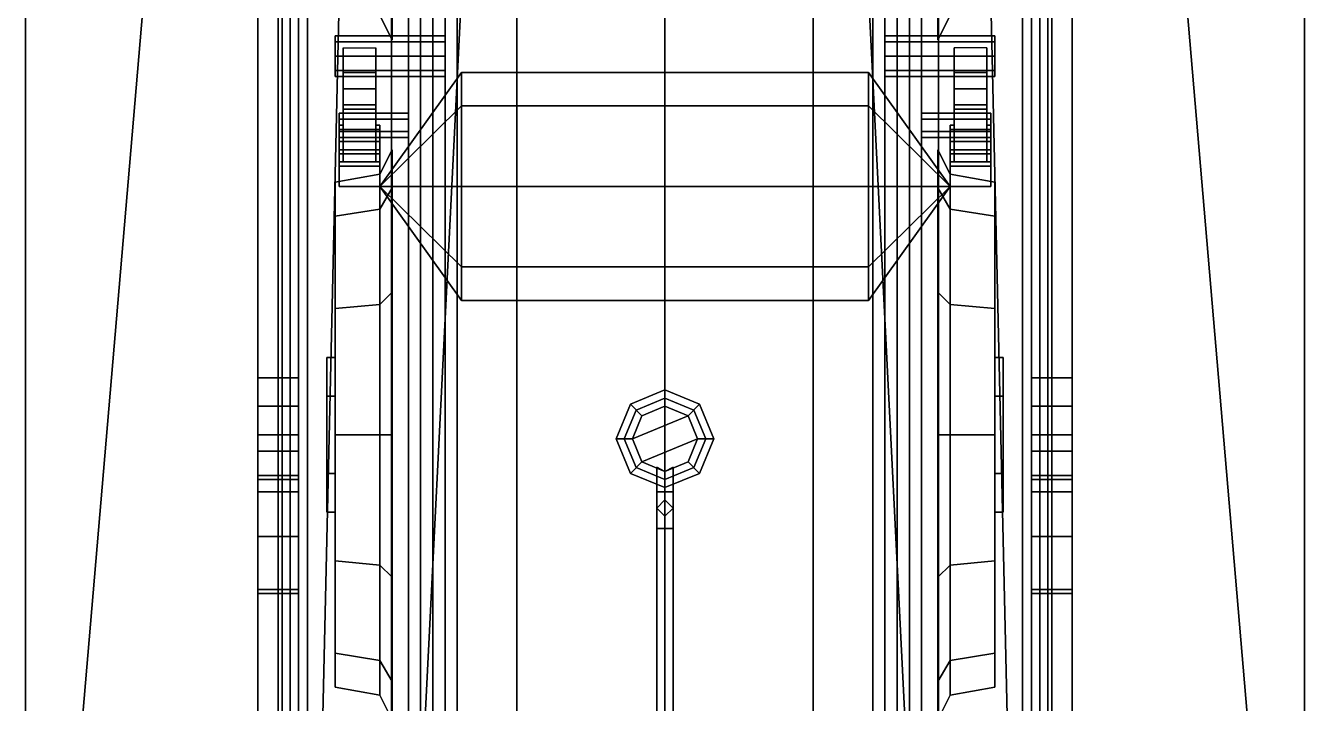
# Model space of a CAD drawing. Header units: millimetres. Extents: x -1.6 to 3, y -15.4 to 27.7.
# Drawn here: x -1.57 to 1.57, y -2.94 to -1.275 of the extents above; entities that cross this region are included whole.
import ezdxf

# ---------------------------------------------------------------- set-up
doc = ezdxf.new("R2010")
doc.units = ezdxf.units.MM
for name, color, linetype in [('b2', 1, 'Continuous'), ('bar', 1, 'Continuous'), ('s2', 5, 'Continuous'), ('suspension', 5, 'Continuous'), ('wheels', 2, 'Continuous')]:
    doc.layers.add(name, color=color, linetype=linetype)

msp = doc.modelspace()

# ---------------------------------------------------------------- linework, layer by layer
for points in [[(-0.63, 6.07, 0.8), (-0.63, -6.25, 0.8), (-0.63, -6.25, 1.35), (-0.63, 6.07, 1.35)], [(-0.63, 6.07, 1.35), (-0.63, -6.25, 1.35), (-0.51, -6.25, 1.35), (-0.51, 6.07, 1.35)], [(-0.51, -6.25, 1.35), (-0.51, -6.25, 0.8), (-0.51, 6.07, 0.8), (-0.51, 6.07, 1.35)], [(0.51, 6.07, 0.8), (0.51, -6.25, 0.8), (0.51, -6.25, 1.35), (0.51, 6.07, 1.35)], [(0.51, 6.07, 1.35), (0.51, -6.25, 1.35), (0.63, -6.25, 1.35), (0.63, 6.07, 1.35)], [(0.63, -6.25, 1.35), (0.63, -6.25, 0.8), (0.63, 6.07, 0.8), (0.63, 6.07, 1.35)], [(-1.1, 1.74, 2.08), (-1.1, 0.9, 2.08), (-1.57, -4.62, 2.08), (-1.57, 3.87, 2.08)], [(-1.57, -4.62, 2.08), (-1.57, -4.62, 2.14), (-1.57, 3.87, 2.14), (-1.57, 3.87, 2.08)], [(-1.57, 3.87, 2.14), (-1.57, -4.62, 2.14), (-1.1, 0.9, 2.14), (-1.1, 1.74, 2.14)], [(1.57, 3.87, 2.08), (1.57, -4.62, 2.08), (1.1, 0.9, 2.08), (1.1, 1.74, 2.08)], [(1.1, 1.74, 2.14), (1.1, 0.9, 2.14), (1.57, -4.62, 2.14), (1.57, 3.87, 2.14)], [(1.57, -4.62, 2.14), (1.57, -4.62, 2.08), (1.57, 3.87, 2.08), (1.57, 3.87, 2.14)], [(-0.51, 3.59, 0.5), (-0.51, -5.52, 0.5), (-0.63, -5.52, 0.5), (-0.63, 3.59, 0.5)], [(-0.63, 3.59, 0.5), (-0.63, -5.52, 0.5), (-0.63, -5.52, 0.8), (-0.63, 3.59, 0.8)], [(-0.51, -5.52, 0.8), (-0.51, -5.52, 0.5), (-0.51, 3.59, 0.5), (-0.51, 3.59, 0.8)], [(0.51, 3.59, 0.5), (0.51, -5.52, 0.5), (0.51, -5.52, 0.8), (0.51, 3.59, 0.8)], [(0.63, 3.59, 0.5), (0.63, -5.52, 0.5), (0.51, -5.52, 0.5), (0.51, 3.59, 0.5)], [(0.63, -5.52, 0.8), (0.63, -5.52, 0.5), (0.63, 3.59, 0.5), (0.63, 3.59, 0.8)], [(-0.8777, 2.98, 3.4135), (-0.95, 2.98, 3.05), (-0.95, -4.62, 3.05), (-0.8777, -4.62, 3.4135)], [(-0.95, 2.98, 3.05), (-0.8777, 2.98, 2.6865), (-0.8777, -4.62, 2.6865), (-0.95, -4.62, 3.05)], [(-0.92, 2.98, 3.33), (-0.94, 2.98, 3.31), (-0.94, -4.36, 3.31), (-0.92, -4.36, 3.33)], [(-0.94, 2.98, 3.31), (-0.92, 2.98, 3.29), (-0.92, -4.36, 3.29), (-0.94, -4.36, 3.31)], [(-0.9, 2.98, 3.31), (-0.92, 2.98, 3.33), (-0.92, -4.36, 3.33), (-0.9, -4.36, 3.31)], [(-0.92, 2.98, 3.29), (-0.9, 2.98, 3.31), (-0.9, -4.36, 3.31), (-0.92, -4.36, 3.29)], [(-0.8777, 2.98, 2.6865), (-0.6718, 2.98, 2.3782), (-0.6718, -4.62, 2.3782), (-0.8777, -4.62, 2.6865)], [(-0.8777, 2.98, 3.4135), (-0.8777, -4.62, 3.4135), (-0.7598, 0.55, 3.59), (-0.7598, 1.55, 3.59)], [(-0.6718, 2.98, 2.3782), (-0.3635, 2.98, 2.1723), (-0.3635, -4.62, 2.1723), (-0.6718, -4.62, 2.3782)], [(-0.3635, 2.98, 2.1723), (0, 2.98, 2.1), (0, -4.62, 2.1), (-0.3635, -4.62, 2.1723)], [(0, 2.98, 2.1), (0.3635, 2.98, 2.1723), (0.3635, -4.62, 2.1723), (0, -4.62, 2.1)], [(0.3635, 2.98, 2.1723), (0.6718, 2.98, 2.3782), (0.6718, -4.62, 2.3782), (0.3635, -4.62, 2.1723)], [(0.6718, 2.98, 2.3782), (0.8777, 2.98, 2.6865), (0.8777, -4.62, 2.6865), (0.6718, -4.62, 2.3782)], [(0.7598, 0.55, 3.59), (0.8777, -4.62, 3.4135), (0.8777, 2.98, 3.4135), (0.7598, 1.55, 3.59)], [(0.95, 2.98, 3.05), (0.8777, 2.98, 3.4135), (0.8777, -4.62, 3.4135), (0.95, -4.62, 3.05)], [(0.8777, 2.98, 2.6865), (0.95, 2.98, 3.05), (0.95, -4.62, 3.05), (0.8777, -4.62, 2.6865)], [(0.92, 2.98, 3.33), (0.9, 2.98, 3.31), (0.9, -4.36, 3.31), (0.92, -4.36, 3.33)], [(0.9, 2.98, 3.31), (0.92, 2.98, 3.29), (0.92, -4.36, 3.29), (0.9, -4.36, 3.31)], [(0.94, 2.98, 3.31), (0.92, 2.98, 3.33), (0.92, -4.36, 3.33), (0.94, -4.36, 3.31)], [(0.92, 2.98, 3.29), (0.94, 2.98, 3.31), (0.94, -4.36, 3.31), (0.92, -4.36, 3.29)], [(-0.95, 0.9, 2.08), (-0.95, -4.62, 2.08), (-1.57, -4.62, 2.08), (-1.1, 0.9, 2.08)], [(-1.57, -4.62, 2.08), (-1.57, -4.62, 2.14), (-1.1, 0.9, 2.14), (-1.1, 0.9, 2.08)], [(-1.1, 0.9, 2.14), (-1.57, -4.62, 2.14), (-0.95, -4.62, 2.14), (-0.95, 0.9, 2.14)], [(-0.95, 0.9, 2.14), (-0.95, -4.62, 2.14), (-0.95, -4.62, 2.08), (-0.95, 0.9, 2.08)], [(0.95, 0.9, 2.08), (0.95, -4.62, 2.08), (0.95, -4.62, 2.14), (0.95, 0.9, 2.14)], [(1.1, 0.9, 2.08), (1.57, -4.62, 2.08), (0.95, -4.62, 2.08), (0.95, 0.9, 2.08)], [(0.95, 0.9, 2.14), (0.95, -4.62, 2.14), (1.57, -4.62, 2.14), (1.1, 0.9, 2.14)], [(1.57, -4.62, 2.14), (1.57, -4.62, 2.08), (1.1, 0.9, 2.08), (1.1, 0.9, 2.14)], [(-0.6718, 0.55, 3.7218), (-0.7598, 0.55, 3.59), (-0.8777, -4.62, 3.4135), (-0.6718, -4.62, 3.7218)], [(-0.6718, 0.55, 3.7218), (-0.6718, 0.55, 3.7218), (-0.6718, -4.62, 3.7218), (-0.4499, -0.2, 3.87)], [(0.6718, 0.55, 3.7218), (0.6718, 0.55, 3.7218), (0.4499, -0.2, 3.87), (0.6718, -4.62, 3.7218)], [(0.7598, 0.55, 3.59), (0.6718, 0.55, 3.7218), (0.6718, -4.62, 3.7218), (0.8777, -4.62, 3.4135)], [(-0.3635, -0.6, 3.9277), (-0.4499, -0.2, 3.87), (-0.6718, -4.62, 3.7218), (-0.3635, -4.62, 3.9277)], [(0.4499, -0.2, 3.87), (0.3635, -0.6, 3.9277), (0.3635, -4.62, 3.9277), (0.6718, -4.62, 3.7218)], [(0, -0.74, 4), (-0.3635, -0.6, 3.9277), (-0.3635, -4.62, 3.9277), (0, -4.62, 4)], [(0.3635, -0.6, 3.9277), (0, -0.74, 4), (0, -4.62, 4), (0.3635, -4.62, 3.9277)], [(-0.5, -1.472, 1.818), (-0.5, -1.39, 1.62), (-0.7, -1.67, 1.62)], [(-0.5, -1.39, 1.62), (-0.5, -1.472, 1.422), (-0.7, -1.67, 1.62)], [(0.5, -1.472, 1.818), (0.5, -1.39, 1.62), (-0.5, -1.39, 1.62), (-0.5, -1.472, 1.818)], [(0.5, -1.39, 1.62), (0.5, -1.472, 1.422), (-0.5, -1.472, 1.422), (-0.5, -1.39, 1.62)], [(0.5, -1.39, 1.62), (0.5, -1.472, 1.818), (0.7, -1.67, 1.62)], [(0.5, -1.472, 1.422), (0.5, -1.39, 1.62), (0.7, -1.67, 1.62)], [(-0.5, -1.67, 1.9), (-0.5, -1.472, 1.818), (-0.7, -1.67, 1.62)], [(-0.5, -1.472, 1.422), (-0.5, -1.67, 1.34), (-0.7, -1.67, 1.62)], [(0.5, -1.67, 1.9), (0.5, -1.472, 1.818), (-0.5, -1.472, 1.818), (-0.5, -1.67, 1.9)], [(0.5, -1.472, 1.422), (0.5, -1.67, 1.34), (-0.5, -1.67, 1.34), (-0.5, -1.472, 1.422)], [(0.5, -1.472, 1.818), (0.5, -1.67, 1.9), (0.7, -1.67, 1.62)], [(0.5, -1.67, 1.34), (0.5, -1.472, 1.422), (0.7, -1.67, 1.62)], [(-0.5, -1.95, 1.62), (-0.5, -1.868, 1.818), (-0.7, -1.67, 1.62)], [(-0.5, -1.868, 1.818), (-0.5, -1.67, 1.9), (-0.7, -1.67, 1.62)], [(-0.5, -1.67, 1.34), (-0.5, -1.868, 1.422), (-0.7, -1.67, 1.62)], [(-0.5, -1.868, 1.422), (-0.5, -1.95, 1.62), (-0.7, -1.67, 1.62)], [(0.5, -1.868, 1.818), (0.5, -1.67, 1.9), (-0.5, -1.67, 1.9), (-0.5, -1.868, 1.818)], [(0.5, -1.67, 1.34), (0.5, -1.868, 1.422), (-0.5, -1.868, 1.422), (-0.5, -1.67, 1.34)], [(0.5, -1.67, 1.9), (0.5, -1.868, 1.818), (0.7, -1.67, 1.62)], [(0.5, -1.868, 1.818), (0.5, -1.95, 1.62), (0.7, -1.67, 1.62)], [(0.5, -1.95, 1.62), (0.5, -1.868, 1.422), (0.7, -1.67, 1.62)], [(0.5, -1.868, 1.422), (0.5, -1.67, 1.34), (0.7, -1.67, 1.62)], [(0.5, -1.95, 1.62), (0.5, -1.868, 1.818), (-0.5, -1.868, 1.818), (-0.5, -1.95, 1.62)], [(0.5, -1.868, 1.422), (0.5, -1.95, 1.62), (-0.5, -1.95, 1.62), (-0.5, -1.868, 1.422)], [(0, -2.17, 4), (-0.0849, -2.2051, 3.98), (-0.0849, -2.2051, 4.04), (0, -2.17, 4.04)], [(0, -2.17, 4.04), (-0.0849, -2.2051, 4.04), (-0.0566, -2.2334, 4.04), (0, -2.21, 4.04)], [(0, -2.19, 4.13), (-0.0707, -2.2193, 4.13), (-0.0707, -2.2193, 4.2), (0, -2.19, 4.2)], [(0, -2.19, 4.2), (-0.0707, -2.2193, 4.2), (-0.0566, -2.2334, 4.2), (0, -2.21, 4.2)], [(0.0849, -2.2051, 3.98), (0, -2.17, 4), (0, -2.17, 4.04), (0.0849, -2.2051, 4.04)], [(0.0849, -2.2051, 4.04), (0, -2.17, 4.04), (0, -2.21, 4.04), (0.0566, -2.2334, 4.04)], [(0.0707, -2.2193, 4.13), (0, -2.19, 4.13), (0, -2.19, 4.2), (0.0707, -2.2193, 4.2)], [(0.0707, -2.2193, 4.2), (0, -2.19, 4.2), (0, -2.21, 4.2), (0.0566, -2.2334, 4.2)], [(-0.0849, -2.2051, 3.98), (-0.12, -2.29, 3.97), (-0.12, -2.29, 4.04), (-0.0849, -2.2051, 4.04)], [(-0.0849, -2.2051, 4.04), (-0.12, -2.29, 4.04), (-0.08, -2.29, 4.04), (-0.0566, -2.2334, 4.04)], [(-0.0707, -2.2193, 4.13), (-0.1, -2.29, 4.13), (-0.1, -2.29, 4.2), (-0.0707, -2.2193, 4.2)], [(-0.0707, -2.2193, 4.2), (-0.1, -2.29, 4.2), (-0.08, -2.29, 4.2), (-0.0566, -2.2334, 4.2)], [(-0.08, -2.29, 4.28), (0.0566, -2.2334, 4.28), (0, -2.21, 4.28), (-0.0566, -2.2334, 4.28)], [(0, -2.21, 4.2), (-0.0566, -2.2334, 4.2), (-0.0566, -2.2334, 4.28), (0, -2.21, 4.28)], [(0, -2.21, 4.04), (-0.0566, -2.2334, 4.04), (-0.0566, -2.2334, 4.13), (0, -2.21, 4.13)], [(0.0566, -2.2334, 4.2), (0, -2.21, 4.2), (0, -2.21, 4.28), (0.0566, -2.2334, 4.28)], [(0.0566, -2.2334, 4.04), (0, -2.21, 4.04), (0, -2.21, 4.13), (0.0566, -2.2334, 4.13)], [(0.12, -2.29, 4.04), (0.0849, -2.2051, 4.04), (0.0566, -2.2334, 4.04), (0.08, -2.29, 4.04)], [(0.1, -2.29, 4.2), (0.0707, -2.2193, 4.2), (0.0566, -2.2334, 4.2), (0.08, -2.29, 4.2)], [(0.1, -2.29, 4.13), (0.0707, -2.2193, 4.13), (0.0707, -2.2193, 4.2), (0.1, -2.29, 4.2)], [(0.12, -2.29, 3.97), (0.0849, -2.2051, 3.98), (0.0849, -2.2051, 4.04), (0.12, -2.29, 4.04)], [(-0.0566, -2.2334, 4.2), (-0.08, -2.29, 4.2), (-0.08, -2.29, 4.28), (-0.0566, -2.2334, 4.28)], [(-0.0566, -2.2334, 4.04), (-0.08, -2.29, 4.04), (-0.08, -2.29, 4.13), (-0.0566, -2.2334, 4.13)], [(-0.0566, -2.3466, 4.28), (0.08, -2.29, 4.28), (0.0566, -2.2334, 4.28), (-0.08, -2.29, 4.28)], [(0.08, -2.29, 4.2), (0.0566, -2.2334, 4.2), (0.0566, -2.2334, 4.28), (0.08, -2.29, 4.28)], [(0.08, -2.29, 4.04), (0.0566, -2.2334, 4.04), (0.0566, -2.2334, 4.13), (0.08, -2.29, 4.13)], [(-0.12, -2.29, 3.97), (-0.0849, -2.3749, 3.98), (-0.0849, -2.3749, 4.04), (-0.12, -2.29, 4.04)], [(-0.12, -2.29, 4.04), (-0.0849, -2.3749, 4.04), (-0.0566, -2.3466, 4.04), (-0.08, -2.29, 4.04)], [(-0.1, -2.29, 4.13), (-0.0707, -2.3607, 4.13), (-0.0707, -2.3607, 4.2), (-0.1, -2.29, 4.2)], [(-0.1, -2.29, 4.2), (-0.0707, -2.3607, 4.2), (-0.0566, -2.3466, 4.2), (-0.08, -2.29, 4.2)], [(-0.08, -2.29, 4.2), (-0.0566, -2.3466, 4.2), (-0.0566, -2.3466, 4.28), (-0.08, -2.29, 4.28)], [(-0.08, -2.29, 4.04), (-0.0566, -2.3466, 4.04), (-0.0566, -2.3466, 4.13), (-0.08, -2.29, 4.13)], [(0, -2.37, 4.28), (0.0566, -2.3466, 4.28), (0.08, -2.29, 4.28), (-0.0566, -2.3466, 4.28)], [(0.0566, -2.3466, 4.2), (0.08, -2.29, 4.2), (0.08, -2.29, 4.28), (0.0566, -2.3466, 4.28)], [(0.0566, -2.3466, 4.04), (0.08, -2.29, 4.04), (0.08, -2.29, 4.13), (0.0566, -2.3466, 4.13)], [(0.0849, -2.3749, 4.04), (0.12, -2.29, 4.04), (0.08, -2.29, 4.04), (0.0566, -2.3466, 4.04)], [(0.0707, -2.3607, 4.2), (0.1, -2.29, 4.2), (0.08, -2.29, 4.2), (0.0566, -2.3466, 4.2)], [(0.0707, -2.3607, 4.13), (0.1, -2.29, 4.13), (0.1, -2.29, 4.2), (0.0707, -2.3607, 4.2)], [(0.0849, -2.3749, 3.98), (0.12, -2.29, 3.97), (0.12, -2.29, 4.04), (0.0849, -2.3749, 4.04)], [(-0.0849, -2.3749, 4.04), (0, -2.41, 4.04), (0, -2.37, 4.04), (-0.0566, -2.3466, 4.04)], [(-0.0707, -2.3607, 4.2), (0, -2.39, 4.2), (0, -2.37, 4.2), (-0.0566, -2.3466, 4.2)], [(-0.0566, -2.3466, 4.2), (0, -2.37, 4.2), (0, -2.37, 4.28), (-0.0566, -2.3466, 4.28)], [(-0.0566, -2.3466, 4.04), (0, -2.37, 4.04), (0, -2.37, 4.13), (-0.0566, -2.3466, 4.13)], [(0, -2.37, 4.2), (0.0566, -2.3466, 4.2), (0.0566, -2.3466, 4.28), (0, -2.37, 4.28)], [(0, -2.37, 4.04), (0.0566, -2.3466, 4.04), (0.0566, -2.3466, 4.13), (0, -2.37, 4.13)], [(0, -2.41, 4.04), (0.0849, -2.3749, 4.04), (0.0566, -2.3466, 4.04), (0, -2.37, 4.04)], [(0, -2.39, 4.2), (0.0707, -2.3607, 4.2), (0.0566, -2.3466, 4.2), (0, -2.37, 4.2)], [(-0.0849, -2.3749, 3.98), (0, -2.41, 4), (0, -2.41, 4.04), (-0.0849, -2.3749, 4.04)], [(-0.0707, -2.3607, 4.13), (0, -2.39, 4.13), (0, -2.39, 4.2), (-0.0707, -2.3607, 4.2)], [(0, -2.42, 4.21), (-0.02, -2.42, 4.23), (-0.02, -2.36, 4.23), (0, -2.37, 4.21)], [(-0.02, -2.42, 4.23), (0, -2.42, 4.25), (0, -2.37, 4.25), (-0.02, -2.36, 4.23)], [(0.02, -2.42, 4.23), (0, -2.42, 4.21), (0, -2.37, 4.21), (0.02, -2.36, 4.23)], [(0, -2.42, 4.25), (0.02, -2.42, 4.23), (0.02, -2.36, 4.23), (0, -2.37, 4.25)], [(0, -2.39, 4.13), (0.0707, -2.3607, 4.13), (0.0707, -2.3607, 4.2), (0, -2.39, 4.2)], [(0, -2.41, 4), (0.0849, -2.3749, 3.98), (0.0849, -2.3749, 4.04), (0, -2.41, 4.04)], [(0, -2.44, 4.19), (-0.02, -2.46, 4.19), (-0.02, -2.42, 4.23), (0, -2.42, 4.21)], [(-0.02, -2.46, 4.19), (0, -2.48, 4.19), (0, -2.42, 4.25), (-0.02, -2.42, 4.23)], [(0, -2.44, 4.06), (-0.02, -2.46, 4.06), (-0.02, -2.46, 4.19), (0, -2.44, 4.19)], [(0, -2.51, 4), (-0.02, -2.51, 4.02), (-0.02, -2.46, 4.06), (0, -2.44, 4.06)], [(0.02, -2.46, 4.19), (0, -2.44, 4.19), (0, -2.42, 4.21), (0.02, -2.42, 4.23)], [(0, -2.48, 4.19), (0.02, -2.46, 4.19), (0.02, -2.42, 4.23), (0, -2.42, 4.25)], [(0.02, -2.46, 4.06), (0, -2.44, 4.06), (0, -2.44, 4.19), (0.02, -2.46, 4.19)], [(0.02, -2.51, 4.02), (0, -2.51, 4), (0, -2.44, 4.06), (0.02, -2.46, 4.06)], [(-0.02, -2.46, 4.06), (0, -2.48, 4.06), (0, -2.48, 4.19), (-0.02, -2.46, 4.19)], [(-0.02, -2.51, 4.02), (0, -2.51, 4.04), (0, -2.48, 4.06), (-0.02, -2.46, 4.06)], [(0, -2.48, 4.06), (0.02, -2.46, 4.06), (0.02, -2.46, 4.19), (0, -2.48, 4.19)], [(0, -2.51, 4.04), (0.02, -2.51, 4.02), (0.02, -2.46, 4.06), (0, -2.48, 4.06)], [(0, -2.51, 4.04), (-0.02, -2.51, 4.02), (-0.02, -4.62, 4.02), (0, -4.62, 4.04)], [(-0.02, -2.51, 4.02), (0, -2.51, 4), (0, -4.62, 4), (-0.02, -4.62, 4.02)], [(0.02, -2.51, 4.02), (0, -2.51, 4.04), (0, -4.62, 4.04), (0.02, -4.62, 4.02)], [(0, -2.51, 4), (0.02, -2.51, 4.02), (0.02, -4.62, 4.02), (0, -4.62, 4)]]:
    msp.add_3dface(points)
at = {"layer": 'b2'}
for points in [[(-0.9, -1.05, 0.39), (-0.9, -2.14, 0.39), (-1, -2.14, 0.39), (-1, -1.05, 0.39)], [(-1, -1.05, 0.29), (-1, -2.14, 0.29), (-0.9, -2.14, 0.29), (-0.9, -1.05, 0.29)], [(-1, -2.14, 0.39), (-1, -2.14, 0.29), (-1, -1.05, 0.29), (-1, -1.05, 0.39)], [(-0.9, -1.05, 0.29), (-0.9, -2.14, 0.29), (-0.9, -2.14, 0.39), (-0.9, -1.05, 0.39)], [(-1, -2.21, 0.46), (-1, -2.21, 0.23), (-1, -2.14, 0.29), (-1, -2.14, 0.39)], [(-1, -2.14, 0.29), (-1, -2.21, 0.23), (-0.9, -2.21, 0.23), (-0.9, -2.14, 0.29)], [(-0.9, -2.14, 0.39), (-0.9, -2.21, 0.46), (-1, -2.21, 0.46), (-1, -2.14, 0.39)], [(-0.9, -2.14, 0.29), (-0.9, -2.21, 0.23), (-0.9, -2.21, 0.46), (-0.9, -2.14, 0.39)], [(-1, -2.38, 0.46), (-1, -2.28, 0.21), (-1, -2.21, 0.23), (-1, -2.21, 0.46)], [(-1, -2.21, 0.23), (-1, -2.28, 0.21), (-0.9, -2.28, 0.21), (-0.9, -2.21, 0.23)], [(-0.9, -2.21, 0.46), (-0.9, -2.38, 0.46), (-1, -2.38, 0.46), (-1, -2.21, 0.46)], [(-0.9, -2.21, 0.23), (-0.9, -2.28, 0.21), (-0.9, -2.38, 0.46), (-0.9, -2.21, 0.46)], [(-1, -2.39, 0.24), (-1, -2.32, 0.21), (-1, -2.28, 0.21), (-1, -2.38, 0.46)], [(-1, -2.28, 0.21), (-1, -2.32, 0.21), (-0.9, -2.32, 0.21), (-0.9, -2.28, 0.21)], [(-0.9, -2.28, 0.21), (-0.9, -2.32, 0.21), (-0.9, -2.39, 0.24), (-0.9, -2.38, 0.46)], [(-0.9, -2.39, 0.24), (-0.9, -2.32, 0.21), (-1, -2.32, 0.21), (-1, -2.39, 0.24)], [(-1, -2.53, 0.24), (-1, -2.39, 0.24), (-1, -2.38, 0.46), (-1, -2.42, 0.43)], [(-1, -2.42, 0.43), (-1, -2.38, 0.46), (-0.9, -2.38, 0.46), (-0.9, -2.42, 0.43)], [(-0.9, -2.38, 0.46), (-0.9, -2.39, 0.24), (-0.9, -2.53, 0.24), (-0.9, -2.42, 0.43)], [(-0.9, -2.53, 0.24), (-0.9, -2.39, 0.24), (-1, -2.39, 0.24), (-1, -2.53, 0.24)], [(-1, -2.66, 0.29), (-1, -2.53, 0.24), (-1, -2.42, 0.43), (-1, -2.53, 0.42)], [(-1, -2.53, 0.42), (-1, -2.42, 0.43), (-0.9, -2.42, 0.43), (-0.9, -2.53, 0.42)], [(-0.9, -2.42, 0.43), (-0.9, -2.53, 0.24), (-0.9, -2.66, 0.29), (-0.9, -2.53, 0.42)], [(-1, -2.67, 0.29), (-1, -2.66, 0.29), (-1, -2.53, 0.42), (-1, -2.67, 0.37)], [(-0.9, -2.66, 0.29), (-0.9, -2.53, 0.24), (-1, -2.53, 0.24), (-1, -2.66, 0.29)], [(-1, -2.67, 0.37), (-1, -2.53, 0.42), (-0.9, -2.53, 0.42), (-0.9, -2.67, 0.37)], [(-0.9, -2.53, 0.42), (-0.9, -2.66, 0.29), (-0.9, -2.67, 0.29), (-0.9, -2.67, 0.37)], [(-0.9, -2.67, 0.29), (-0.9, -2.66, 0.29), (-1, -2.66, 0.29), (-1, -2.67, 0.29)], [(-1, -3.79, 0.37), (-1, -3.79, 0.29), (-1, -2.67, 0.29), (-1, -2.67, 0.37)], [(-1, -2.67, 0.29), (-1, -3.79, 0.29), (-0.9, -3.79, 0.29), (-0.9, -2.67, 0.29)], [(-0.9, -2.67, 0.37), (-0.9, -3.79, 0.37), (-1, -3.79, 0.37), (-1, -2.67, 0.37)], [(-0.9, -2.67, 0.29), (-0.9, -3.79, 0.29), (-0.9, -3.79, 0.37), (-0.9, -2.67, 0.37)]]:
    msp.add_3dface(points, dxfattribs=at)
at = {"layer": 'bar'}
for points in [[(1, -1.05, 0.29), (1, -2.14, 0.29), (0.9, -2.14, 0.29), (0.9, -1.05, 0.29)], [(0.9, -1.05, 0.29), (0.9, -2.14, 0.29), (0.9, -2.14, 0.39), (0.9, -1.05, 0.39)], [(0.9, -1.05, 0.39), (0.9, -2.14, 0.39), (1, -2.14, 0.39), (1, -1.05, 0.39)], [(1, -2.14, 0.39), (1, -2.14, 0.29), (1, -1.05, 0.29), (1, -1.05, 0.39)], [(0.9, -2.14, 0.29), (0.9, -2.21, 0.23), (0.9, -2.21, 0.46), (0.9, -2.14, 0.39)], [(1, -2.14, 0.29), (1, -2.21, 0.23), (0.9, -2.21, 0.23), (0.9, -2.14, 0.29)], [(0.9, -2.14, 0.39), (0.9, -2.21, 0.46), (1, -2.21, 0.46), (1, -2.14, 0.39)], [(1, -2.21, 0.46), (1, -2.21, 0.23), (1, -2.14, 0.29), (1, -2.14, 0.39)], [(0.9, -2.21, 0.46), (0.9, -2.38, 0.46), (1, -2.38, 0.46), (1, -2.21, 0.46)], [(0.9, -2.21, 0.23), (0.9, -2.28, 0.21), (0.9, -2.38, 0.46), (0.9, -2.21, 0.46)], [(1, -2.21, 0.23), (1, -2.28, 0.21), (0.9, -2.28, 0.21), (0.9, -2.21, 0.23)], [(1, -2.38, 0.46), (1, -2.28, 0.21), (1, -2.21, 0.23), (1, -2.21, 0.46)], [(0.9, -2.28, 0.21), (0.9, -2.32, 0.21), (0.9, -2.39, 0.24), (0.9, -2.38, 0.46)], [(1, -2.28, 0.21), (1, -2.32, 0.21), (0.9, -2.32, 0.21), (0.9, -2.28, 0.21)], [(1, -2.39, 0.24), (1, -2.32, 0.21), (1, -2.28, 0.21), (1, -2.38, 0.46)], [(0.9, -2.39, 0.24), (0.9, -2.32, 0.21), (1, -2.32, 0.21), (1, -2.39, 0.24)], [(0.9, -2.38, 0.46), (0.9, -2.39, 0.24), (0.9, -2.53, 0.24), (0.9, -2.42, 0.43)], [(1, -2.42, 0.43), (1, -2.38, 0.46), (0.9, -2.38, 0.46), (0.9, -2.42, 0.43)], [(1, -2.53, 0.24), (1, -2.39, 0.24), (1, -2.38, 0.46), (1, -2.42, 0.43)], [(0.9, -2.53, 0.24), (0.9, -2.39, 0.24), (1, -2.39, 0.24), (1, -2.53, 0.24)], [(1, -2.53, 0.42), (1, -2.42, 0.43), (0.9, -2.42, 0.43), (0.9, -2.53, 0.42)], [(0.9, -2.42, 0.43), (0.9, -2.53, 0.24), (0.9, -2.66, 0.29), (0.9, -2.53, 0.42)], [(1, -2.66, 0.29), (1, -2.53, 0.24), (1, -2.42, 0.43), (1, -2.53, 0.42)], [(0.9, -2.66, 0.29), (0.9, -2.53, 0.24), (1, -2.53, 0.24), (1, -2.66, 0.29)], [(0.9, -2.53, 0.42), (0.9, -2.66, 0.29), (0.9, -2.67, 0.29), (0.9, -2.67, 0.37)], [(1, -2.67, 0.37), (1, -2.53, 0.42), (0.9, -2.53, 0.42), (0.9, -2.67, 0.37)], [(1, -2.67, 0.29), (1, -2.66, 0.29), (1, -2.53, 0.42), (1, -2.67, 0.37)], [(0.9, -2.67, 0.29), (0.9, -2.66, 0.29), (1, -2.66, 0.29), (1, -2.67, 0.29)], [(0.9, -2.67, 0.29), (0.9, -3.79, 0.29), (0.9, -3.79, 0.37), (0.9, -2.67, 0.37)], [(0.9, -2.67, 0.37), (0.9, -3.79, 0.37), (1, -3.79, 0.37), (1, -2.67, 0.37)], [(1, -2.67, 0.29), (1, -3.79, 0.29), (0.9, -3.79, 0.29), (0.9, -2.67, 0.29)], [(1, -3.79, 0.37), (1, -3.79, 0.29), (1, -2.67, 0.29), (1, -2.67, 0.37)]]:
    msp.add_3dface(points, dxfattribs=at)
at = {"layer": 's2'}
for points in [[(-0.57, 3.56, 0.15), (-0.6, 3.56, 0.18), (-0.6, -5.02, 0.18), (-0.57, -5.02, 0.15)], [(-0.6, 3.56, 0.18), (-0.57, 3.56, 0.21), (-0.57, -5.02, 0.21), (-0.6, -5.02, 0.18)], [(-0.54, 3.56, 0.18), (-0.57, 3.56, 0.15), (-0.57, -5.02, 0.15), (-0.54, -5.02, 0.18)], [(-0.57, 3.56, 0.21), (-0.54, 3.56, 0.18), (-0.54, -5.02, 0.18), (-0.57, -5.02, 0.21)], [(-0.81, -1.3, 0.18), (-0.81, -1.3146, 0.1446), (-0.54, -1.3146, 0.1446), (-0.54, -1.3, 0.18)], [(-0.81, -1.3146, 0.2154), (-0.81, -1.3, 0.18), (-0.54, -1.3, 0.18), (-0.54, -1.3146, 0.2154)], [(-0.81, -1.35, 0.23), (-0.81, -1.3146, 0.2154), (-0.54, -1.3146, 0.2154), (-0.54, -1.35, 0.23)], [(-0.81, -1.3146, 0.1446), (-0.81, -1.35, 0.13), (-0.54, -1.35, 0.13), (-0.54, -1.3146, 0.1446)], [(-0.54, -1.35, 0.23), (-0.54, -1.3146, 0.2154), (-0.54, -1.3, 0.18), (-0.54, -1.3854, 0.2154)], [(-0.54, -1.3854, 0.2154), (-0.54, -1.3, 0.18), (-0.54, -1.3146, 0.1446), (-0.54, -1.4, 0.18)], [(-0.54, -1.4, 0.18), (-0.54, -1.3146, 0.1446), (-0.54, -1.35, 0.13), (-0.54, -1.3854, 0.1446)], [(-0.81, -1.3854, 0.2154), (-0.81, -1.35, 0.23), (-0.54, -1.35, 0.23), (-0.54, -1.3854, 0.2154)], [(-0.81, -1.35, 0.13), (-0.81, -1.3854, 0.1446), (-0.54, -1.3854, 0.1446), (-0.54, -1.35, 0.13)], [(-0.79, -1.48, 0.42), (-0.79, -1.4, 0.21), (-0.79, -1.33, 0.21), (-0.79, -1.39, 0.61)], [(-0.79, -1.39, 0.61), (-0.79, -1.33, 0.21), (-0.71, -1.33, 0.21), (-0.71, -1.39, 0.61)], [(-0.71, -1.33, 0.21), (-0.71, -1.4, 0.21), (-0.71, -1.48, 0.42), (-0.71, -1.39, 0.61)], [(-0.81, -1.3854, 0.1446), (-0.81, -1.4, 0.18), (-0.54, -1.4, 0.18), (-0.54, -1.3854, 0.1446)], [(-0.81, -1.4, 0.18), (-0.81, -1.3854, 0.2154), (-0.54, -1.3854, 0.2154), (-0.54, -1.4, 0.18)], [(-0.79, -1.53, 0.37), (-0.79, -1.48, 0.42), (-0.79, -1.39, 0.61), (-0.79, -1.43, 0.8)], [(-0.79, -1.43, 0.8), (-0.79, -1.39, 0.61), (-0.71, -1.39, 0.61), (-0.71, -1.43, 0.8)], [(-0.71, -1.48, 0.42), (-0.71, -1.4, 0.21), (-0.79, -1.4, 0.21), (-0.79, -1.48, 0.42)], [(-0.71, -1.39, 0.61), (-0.71, -1.48, 0.42), (-0.71, -1.53, 0.37), (-0.71, -1.43, 0.8)], [(-0.79, -1.58, 1.11), (-0.79, -1.49, 0.86), (-0.79, -1.43, 0.8), (-0.79, -1.47, 1.12)], [(-0.79, -1.47, 1.12), (-0.79, -1.43, 0.8), (-0.71, -1.43, 0.8), (-0.71, -1.47, 1.12)], [(-0.79, -1.61, 0.36), (-0.79, -1.53, 0.37), (-0.79, -1.43, 0.8), (-0.79, -1.53, 0.56)], [(-0.79, -1.52, 0.7), (-0.79, -1.53, 0.56), (-0.79, -1.43, 0.8), (-0.79, -1.49, 0.86)], [(-0.71, -1.43, 0.8), (-0.71, -1.49, 0.86), (-0.71, -1.58, 1.11), (-0.71, -1.47, 1.12)], [(-0.71, -1.43, 0.8), (-0.71, -1.53, 0.37), (-0.71, -1.61, 0.36), (-0.71, -1.53, 0.56)], [(-0.71, -1.43, 0.8), (-0.71, -1.53, 0.56), (-0.71, -1.52, 0.7), (-0.71, -1.49, 0.86)], [(-0.71, -1.47, 1.12), (-0.71, -1.58, 1.11), (-0.79, -1.58, 1.11), (-0.79, -1.47, 1.12)], [(-0.8, -1.505, 1.076), (-0.8, -1.49, 1.05), (-0.63, -1.49, 1.05), (-0.63, -1.505, 1.076)], [(-0.8, -1.49, 1.05), (-0.8, -1.505, 1.024), (-0.63, -1.505, 1.024), (-0.63, -1.49, 1.05)], [(-0.8, -1.535, 1.076), (-0.8, -1.505, 1.076), (-0.63, -1.505, 1.076), (-0.63, -1.535, 1.076)], [(-0.8, -1.505, 1.024), (-0.8, -1.535, 1.024), (-0.63, -1.535, 1.024), (-0.63, -1.505, 1.024)], [(-0.71, -1.53, 0.37), (-0.71, -1.48, 0.42), (-0.79, -1.48, 0.42), (-0.79, -1.53, 0.37)], [(-0.79, -1.58, 1.11), (-0.79, -1.55, 0.87), (-0.79, -1.49, 0.86), (-0.79, -1.58, 1.11)], [(-0.79, -1.55, 0.87), (-0.79, -1.52, 0.7), (-0.79, -1.49, 0.86)], [(-0.71, -1.49, 0.86), (-0.71, -1.55, 0.87), (-0.71, -1.58, 1.11)], [(-0.71, -1.49, 0.86), (-0.71, -1.52, 0.7), (-0.71, -1.55, 0.87), (-0.71, -1.49, 0.86)], [(-0.63, -1.535, 1.076), (-0.63, -1.505, 1.076), (-0.63, -1.49, 1.05), (-0.63, -1.55, 1.05)], [(-0.63, -1.55, 1.05), (-0.63, -1.49, 1.05), (-0.63, -1.505, 1.024), (-0.63, -1.535, 1.024)], [(-0.8, -1.62, 0.34), (-0.8, -1.61, 0.36), (-0.8, -1.53, 0.56), (-0.8, -1.52, 0.7)], [(-0.8, -1.67, 0.35), (-0.8, -1.62, 0.34), (-0.8, -1.52, 0.7), (-0.8, -1.59, 0.54)], [(-0.8, -1.55, 0.87), (-0.8, -1.52, 0.7), (-0.79, -1.52, 0.7), (-0.79, -1.55, 0.87)], [(-0.8, -1.52, 0.7), (-0.8, -1.53, 0.56), (-0.79, -1.53, 0.56), (-0.79, -1.52, 0.7)], [(-0.8, -1.59, 0.54), (-0.8, -1.52, 0.7), (-0.8, -1.55, 0.87), (-0.8, -1.58, 0.65)], [(-0.8, -1.53, 0.56), (-0.8, -1.61, 0.36), (-0.79, -1.61, 0.36), (-0.79, -1.53, 0.56)], [(-0.8, -1.55, 1.05), (-0.8, -1.535, 1.076), (-0.63, -1.535, 1.076), (-0.63, -1.55, 1.05)], [(-0.8, -1.535, 1.024), (-0.8, -1.55, 1.05), (-0.63, -1.55, 1.05), (-0.63, -1.535, 1.024)], [(-0.71, -1.61, 0.36), (-0.71, -1.53, 0.37), (-0.79, -1.53, 0.37), (-0.79, -1.61, 0.36)], [(-0.71, -1.55, 0.87), (-0.71, -1.52, 0.7), (-0.7, -1.52, 0.7), (-0.7, -1.55, 0.87)], [(-0.71, -1.52, 0.7), (-0.71, -1.53, 0.56), (-0.7, -1.53, 0.56), (-0.7, -1.52, 0.7)], [(-0.7, -1.61, 0.36), (-0.7, -1.53, 0.56), (-0.71, -1.53, 0.56), (-0.71, -1.61, 0.36)], [(-0.7, -1.53, 0.56), (-0.7, -1.61, 0.36), (-0.7, -1.62, 0.34), (-0.7, -1.52, 0.7)], [(-0.7, -1.52, 0.7), (-0.7, -1.62, 0.34), (-0.7, -1.67, 0.35), (-0.7, -1.59, 0.54)], [(-0.7, -1.55, 0.87), (-0.7, -1.52, 0.7), (-0.7, -1.59, 0.54), (-0.7, -1.58, 0.65)], [(-0.8, -1.58, 0.65), (-0.8, -1.55, 0.87), (-0.8, -1.56, 0.91), (-0.8, -1.58, 0.78)], [(-0.8, -1.56, 0.91), (-0.8, -1.55, 0.87), (-0.7, -1.55, 0.87), (-0.7, -1.56, 0.91)], [(-0.8, -1.58, 0.78), (-0.8, -1.56, 0.91), (-0.8, -1.62, 0.91), (-0.8, -1.58, 0.78)], [(-0.8, -1.62, 0.91), (-0.8, -1.56, 0.91), (-0.7, -1.56, 0.91), (-0.7, -1.62, 0.91)], [(-0.71, -1.58, 1.11), (-0.71, -1.55, 0.87), (-0.79, -1.55, 0.87), (-0.79, -1.58, 1.11)], [(-0.7, -1.56, 0.91), (-0.7, -1.55, 0.87), (-0.7, -1.58, 0.65), (-0.7, -1.58, 0.78)], [(-0.7, -1.62, 0.91), (-0.7, -1.56, 0.91), (-0.7, -1.58, 0.78)], [(-0.8, -1.58, 0.78), (-0.8, -1.62, 0.91), (-0.7, -1.62, 0.91), (-0.7, -1.58, 0.78)], [(-0.7, -1.58, 0.78), (-0.7, -1.58, 0.65), (-0.8, -1.58, 0.65), (-0.8, -1.58, 0.78)], [(-0.7, -1.58, 0.78), (-0.7, -1.58, 0.78), (-0.8, -1.58, 0.78)], [(-0.7, -1.58, 0.65), (-0.7, -1.59, 0.54), (-0.8, -1.59, 0.54), (-0.8, -1.58, 0.65)], [(-0.7, -1.59, 0.54), (-0.7, -1.67, 0.35), (-0.8, -1.67, 0.35), (-0.8, -1.59, 0.54)], [(-0.7, -1.62, 0.34), (-0.7, -1.61, 0.36), (-0.8, -1.61, 0.36), (-0.8, -1.62, 0.34)], [(-0.7, -1.67, 0.35), (-0.7, -1.62, 0.34), (-0.8, -1.62, 0.34), (-0.8, -1.67, 0.35)]]:
    msp.add_3dface(points, dxfattribs=at)
at = {"layer": 'suspension'}
for points in [[(0.57, 3.56, 0.21), (0.54, 3.56, 0.18), (0.54, -5.02, 0.18), (0.57, -5.02, 0.21)], [(0.54, 3.56, 0.18), (0.57, 3.56, 0.15), (0.57, -5.02, 0.15), (0.54, -5.02, 0.18)], [(0.6, 3.56, 0.18), (0.57, 3.56, 0.21), (0.57, -5.02, 0.21), (0.6, -5.02, 0.18)], [(0.57, 3.56, 0.15), (0.6, 3.56, 0.18), (0.6, -5.02, 0.18), (0.57, -5.02, 0.15)], [(0.54, -1.3854, 0.2154), (0.54, -1.3, 0.18), (0.54, -1.3146, 0.1446), (0.54, -1.4, 0.18)], [(0.54, -1.35, 0.23), (0.54, -1.3146, 0.2154), (0.54, -1.3, 0.18), (0.54, -1.3854, 0.2154)], [(0.81, -1.3146, 0.2154), (0.81, -1.3, 0.18), (0.54, -1.3, 0.18), (0.54, -1.3146, 0.2154)], [(0.81, -1.3, 0.18), (0.81, -1.3146, 0.1446), (0.54, -1.3146, 0.1446), (0.54, -1.3, 0.18)], [(0.54, -1.4, 0.18), (0.54, -1.3146, 0.1446), (0.54, -1.35, 0.13), (0.54, -1.3854, 0.1446)], [(0.81, -1.3146, 0.1446), (0.81, -1.35, 0.13), (0.54, -1.35, 0.13), (0.54, -1.3146, 0.1446)], [(0.81, -1.35, 0.23), (0.81, -1.3146, 0.2154), (0.54, -1.3146, 0.2154), (0.54, -1.35, 0.23)], [(0.81, -1.35, 0.13), (0.81, -1.3854, 0.1446), (0.54, -1.3854, 0.1446), (0.54, -1.35, 0.13)], [(0.81, -1.3854, 0.2154), (0.81, -1.35, 0.23), (0.54, -1.35, 0.23), (0.54, -1.3854, 0.2154)], [(0.79, -1.39, 0.61), (0.79, -1.33, 0.21), (0.71, -1.33, 0.21), (0.71, -1.39, 0.61)], [(0.71, -1.33, 0.21), (0.71, -1.4, 0.21), (0.71, -1.48, 0.42), (0.71, -1.39, 0.61)], [(0.79, -1.48, 0.42), (0.79, -1.4, 0.21), (0.79, -1.33, 0.21), (0.79, -1.39, 0.61)], [(0.81, -1.4, 0.18), (0.81, -1.3854, 0.2154), (0.54, -1.3854, 0.2154), (0.54, -1.4, 0.18)], [(0.81, -1.3854, 0.1446), (0.81, -1.4, 0.18), (0.54, -1.4, 0.18), (0.54, -1.3854, 0.1446)], [(0.79, -1.43, 0.8), (0.79, -1.39, 0.61), (0.71, -1.39, 0.61), (0.71, -1.43, 0.8)], [(0.71, -1.39, 0.61), (0.71, -1.48, 0.42), (0.71, -1.53, 0.37), (0.71, -1.43, 0.8)], [(0.71, -1.48, 0.42), (0.71, -1.4, 0.21), (0.79, -1.4, 0.21), (0.79, -1.48, 0.42)], [(0.79, -1.53, 0.37), (0.79, -1.48, 0.42), (0.79, -1.39, 0.61), (0.79, -1.43, 0.8)], [(0.79, -1.47, 1.12), (0.79, -1.43, 0.8), (0.71, -1.43, 0.8), (0.71, -1.47, 1.12)], [(0.71, -1.43, 0.8), (0.71, -1.49, 0.86), (0.71, -1.58, 1.11), (0.71, -1.47, 1.12)], [(0.71, -1.43, 0.8), (0.71, -1.53, 0.56), (0.71, -1.52, 0.7), (0.71, -1.49, 0.86)], [(0.71, -1.43, 0.8), (0.71, -1.53, 0.37), (0.71, -1.61, 0.36), (0.71, -1.53, 0.56)], [(0.79, -1.58, 1.11), (0.79, -1.49, 0.86), (0.79, -1.43, 0.8), (0.79, -1.47, 1.12)], [(0.79, -1.52, 0.7), (0.79, -1.53, 0.56), (0.79, -1.43, 0.8), (0.79, -1.49, 0.86)], [(0.79, -1.61, 0.36), (0.79, -1.53, 0.37), (0.79, -1.43, 0.8), (0.79, -1.53, 0.56)], [(0.71, -1.47, 1.12), (0.71, -1.58, 1.11), (0.79, -1.58, 1.11), (0.79, -1.47, 1.12)], [(0.63, -1.55, 1.05), (0.63, -1.49, 1.05), (0.63, -1.505, 1.024), (0.63, -1.535, 1.024)], [(0.8, -1.49, 1.05), (0.8, -1.505, 1.024), (0.63, -1.505, 1.024), (0.63, -1.49, 1.05)], [(0.63, -1.535, 1.076), (0.63, -1.505, 1.076), (0.63, -1.49, 1.05), (0.63, -1.55, 1.05)], [(0.8, -1.505, 1.076), (0.8, -1.49, 1.05), (0.63, -1.49, 1.05), (0.63, -1.505, 1.076)], [(0.8, -1.505, 1.024), (0.8, -1.535, 1.024), (0.63, -1.535, 1.024), (0.63, -1.505, 1.024)], [(0.8, -1.535, 1.076), (0.8, -1.505, 1.076), (0.63, -1.505, 1.076), (0.63, -1.535, 1.076)], [(0.71, -1.53, 0.37), (0.71, -1.48, 0.42), (0.79, -1.48, 0.42), (0.79, -1.53, 0.37)], [(0.71, -1.49, 0.86), (0.71, -1.55, 0.87), (0.71, -1.58, 1.11)], [(0.71, -1.49, 0.86), (0.71, -1.52, 0.7), (0.71, -1.55, 0.87), (0.71, -1.49, 0.86)], [(0.79, -1.58, 1.11), (0.79, -1.55, 0.87), (0.79, -1.49, 0.86), (0.79, -1.58, 1.11)], [(0.79, -1.55, 0.87), (0.79, -1.52, 0.7), (0.79, -1.49, 0.86)], [(0.8, -1.535, 1.024), (0.8, -1.55, 1.05), (0.63, -1.55, 1.05), (0.63, -1.535, 1.024)], [(0.8, -1.55, 1.05), (0.8, -1.535, 1.076), (0.63, -1.535, 1.076), (0.63, -1.55, 1.05)], [(0.71, -1.52, 0.7), (0.71, -1.53, 0.56), (0.7, -1.53, 0.56), (0.7, -1.52, 0.7)], [(0.7, -1.55, 0.87), (0.7, -1.52, 0.7), (0.7, -1.59, 0.54), (0.7, -1.58, 0.65)], [(0.7, -1.52, 0.7), (0.7, -1.62, 0.34), (0.7, -1.67, 0.35), (0.7, -1.59, 0.54)], [(0.7, -1.53, 0.56), (0.7, -1.61, 0.36), (0.7, -1.62, 0.34), (0.7, -1.52, 0.7)], [(0.71, -1.55, 0.87), (0.71, -1.52, 0.7), (0.7, -1.52, 0.7), (0.7, -1.55, 0.87)], [(0.7, -1.61, 0.36), (0.7, -1.53, 0.56), (0.71, -1.53, 0.56), (0.71, -1.61, 0.36)], [(0.71, -1.61, 0.36), (0.71, -1.53, 0.37), (0.79, -1.53, 0.37), (0.79, -1.61, 0.36)], [(0.8, -1.52, 0.7), (0.8, -1.53, 0.56), (0.79, -1.53, 0.56), (0.79, -1.52, 0.7)], [(0.8, -1.55, 0.87), (0.8, -1.52, 0.7), (0.79, -1.52, 0.7), (0.79, -1.55, 0.87)], [(0.8, -1.53, 0.56), (0.8, -1.61, 0.36), (0.79, -1.61, 0.36), (0.79, -1.53, 0.56)], [(0.8, -1.59, 0.54), (0.8, -1.52, 0.7), (0.8, -1.55, 0.87), (0.8, -1.58, 0.65)], [(0.8, -1.67, 0.35), (0.8, -1.62, 0.34), (0.8, -1.52, 0.7), (0.8, -1.59, 0.54)], [(0.8, -1.62, 0.34), (0.8, -1.61, 0.36), (0.8, -1.53, 0.56), (0.8, -1.52, 0.7)], [(0.8, -1.56, 0.91), (0.8, -1.55, 0.87), (0.7, -1.55, 0.87), (0.7, -1.56, 0.91)], [(0.7, -1.56, 0.91), (0.7, -1.55, 0.87), (0.7, -1.58, 0.65), (0.7, -1.58, 0.78)], [(0.8, -1.62, 0.91), (0.8, -1.56, 0.91), (0.7, -1.56, 0.91), (0.7, -1.62, 0.91)], [(0.7, -1.62, 0.91), (0.7, -1.56, 0.91), (0.7, -1.58, 0.78)], [(0.71, -1.58, 1.11), (0.71, -1.55, 0.87), (0.79, -1.55, 0.87), (0.79, -1.58, 1.11)], [(0.8, -1.58, 0.65), (0.8, -1.55, 0.87), (0.8, -1.56, 0.91), (0.8, -1.58, 0.78)], [(0.8, -1.58, 0.78), (0.8, -1.56, 0.91), (0.8, -1.62, 0.91), (0.8, -1.58, 0.78)], [(0.7, -1.58, 0.65), (0.7, -1.59, 0.54), (0.8, -1.59, 0.54), (0.8, -1.58, 0.65)], [(0.7, -1.58, 0.78), (0.7, -1.58, 0.78), (0.8, -1.58, 0.78)], [(0.8, -1.58, 0.78), (0.8, -1.62, 0.91), (0.7, -1.62, 0.91), (0.7, -1.58, 0.78)], [(0.7, -1.58, 0.78), (0.7, -1.58, 0.65), (0.8, -1.58, 0.65), (0.8, -1.58, 0.78)], [(0.7, -1.59, 0.54), (0.7, -1.67, 0.35), (0.8, -1.67, 0.35), (0.8, -1.59, 0.54)], [(0.7, -1.62, 0.34), (0.7, -1.61, 0.36), (0.8, -1.61, 0.36), (0.8, -1.62, 0.34)], [(0.7, -1.67, 0.35), (0.7, -1.62, 0.34), (0.8, -1.62, 0.34), (0.8, -1.67, 0.35)]]:
    msp.add_3dface(points, dxfattribs=at)
at = {"layer": 'wheels'}
for points in [[(-0.67, 0.09, 0.7), (-0.67, -1.2162, 1.05), (-0.67, -1.31, 0.7), (-0.67, -0.0038, 0.35)], [(0.67, 0.09, 0.7), (0.67, -1.2162, 0.35), (0.67, -1.31, 0.7), (0.67, -0.0038, 1.05)], [(-0.67, -0.0038, 0.35), (-0.67, -1.31, 0.7), (-0.67, -1.2162, 0.35), (-0.67, -0.26, 0.0938)], [(0.67, -0.0038, 1.05), (0.67, -1.31, 0.7), (0.67, -1.2162, 1.05), (0.67, -0.26, 1.3062)], [(-0.7, -1.1643, 1.02), (-0.7, -1.25, 0.7), (-0.67, -1.31, 0.7), (-0.67, -1.2162, 1.05)], [(-0.7, -1.25, 0.7), (-0.7, -1.1643, 0.38), (-0.67, -1.2162, 0.35), (-0.67, -1.31, 0.7)], [(0.7, -1.25, 0.7), (0.7, -1.1643, 1.02), (0.67, -1.2162, 1.05), (0.67, -1.31, 0.7)], [(0.7, -1.1643, 0.38), (0.7, -1.25, 0.7), (0.67, -1.31, 0.7), (0.67, -1.2162, 0.35)], [(-0.7, -1.7257, 0.38), (-0.7, -1.64, 0.7), (-0.67, -1.58, 0.7), (-0.67, -1.6738, 0.35)], [(-0.7, -1.64, 0.7), (-0.7, -1.7257, 1.02), (-0.67, -1.6738, 1.05), (-0.67, -1.58, 0.7)], [(-0.67, -1.6738, 1.05), (-0.67, -2.63, 1.3062), (-0.67, -2.8862, 1.05), (-0.67, -1.58, 0.7)], [(-0.67, -1.58, 0.7), (-0.67, -2.8862, 1.05), (-0.67, -2.98, 0.7), (-0.67, -1.6738, 0.35)], [(0.67, -1.58, 0.7), (0.67, -2.8862, 0.35), (0.67, -2.98, 0.7), (0.67, -1.6738, 1.05)], [(0.67, -1.6738, 0.35), (0.67, -2.63, 0.0938), (0.67, -2.8862, 0.35), (0.67, -1.58, 0.7)], [(0.7, -1.64, 0.7), (0.7, -1.7257, 0.38), (0.67, -1.6738, 0.35), (0.67, -1.58, 0.7)], [(0.7, -1.7257, 1.02), (0.7, -1.64, 0.7), (0.67, -1.58, 0.7), (0.67, -1.6738, 1.05)], [(-0.7, -1.7257, 1.02), (-0.7, -1.64, 0.7), (-0.81, -1.66, 0.7), (-0.81, -1.7431, 1.01)], [(-0.7, -1.64, 0.7), (-0.7, -1.7257, 0.38), (-0.81, -1.7431, 0.39), (-0.81, -1.66, 0.7)], [(-0.81, -2.09, 0.7), (-0.81, -2.185, 0.8645), (-0.81, -1.7431, 1.01), (-0.81, -1.66, 0.7)], [(-0.81, -2.09, 0.7), (-0.81, -2.09, 0.7), (-0.81, -1.66, 0.7), (-0.81, -1.7431, 0.39)], [(0.7, -1.64, 0.7), (0.7, -1.7257, 1.02), (0.81, -1.7431, 1.01), (0.81, -1.66, 0.7)], [(0.7, -1.7257, 0.38), (0.7, -1.64, 0.7), (0.81, -1.66, 0.7), (0.81, -1.7431, 0.39)], [(0.81, -2.09, 0.7), (0.81, -2.09, 0.7), (0.81, -1.66, 0.7), (0.81, -1.7431, 1.01)], [(0.81, -2.09, 0.7), (0.81, -2.185, 0.5355), (0.81, -1.7431, 0.39), (0.81, -1.66, 0.7)], [(-0.7, -1.96, 0.1457), (-0.7, -1.7257, 0.38), (-0.67, -1.6738, 0.35), (-0.67, -1.93, 0.0938)], [(-0.7, -1.7257, 1.02), (-0.7, -1.96, 1.2543), (-0.67, -1.93, 1.3062), (-0.67, -1.6738, 1.05)], [(-0.67, -1.93, 1.3062), (-0.67, -2.28, 1.4), (-0.67, -2.63, 1.3062), (-0.67, -1.6738, 1.05)], [(-0.67, -1.6738, 0.35), (-0.67, -2.98, 0.7), (-0.67, -2.8862, 0.35), (-0.67, -1.93, 0.0938)], [(0.7, -1.7257, 0.38), (0.7, -1.96, 0.1457), (0.67, -1.93, 0.0938), (0.67, -1.6738, 0.35)], [(0.67, -1.6738, 1.05), (0.67, -2.98, 0.7), (0.67, -2.8862, 1.05), (0.67, -1.93, 1.3062)], [(0.7, -1.96, 1.2543), (0.7, -1.7257, 1.02), (0.67, -1.6738, 1.05), (0.67, -1.93, 1.3062)], [(0.67, -1.93, 0.0938), (0.67, -2.28), (0.67, -2.63, 0.0938), (0.67, -1.6738, 0.35)], [(-0.7, -1.96, 1.2543), (-0.7, -1.7257, 1.02), (-0.81, -1.7431, 1.01), (-0.81, -1.97, 1.2369)], [(-0.7, -1.7257, 0.38), (-0.7, -1.96, 0.1457), (-0.81, -1.97, 0.1631), (-0.81, -1.7431, 0.39)], [(0.7, -1.96, 0.1457), (0.7, -1.7257, 0.38), (0.81, -1.7431, 0.39), (0.81, -1.97, 0.1631)], [(0.7, -1.7257, 1.02), (0.7, -1.96, 1.2543), (0.81, -1.97, 1.2369), (0.81, -1.7431, 1.01)], [(-0.81, -2.185, 0.8645), (-0.81, -2.185, 0.8645), (-0.81, -1.97, 1.2369), (-0.81, -1.7431, 1.01)], [(-0.81, -2.185, 0.5355), (-0.81, -2.09, 0.7), (-0.81, -1.7431, 0.39), (-0.81, -1.97, 0.1631)], [(0.81, -2.185, 0.5355), (0.81, -2.185, 0.5355), (0.81, -1.97, 0.1631), (0.81, -1.7431, 0.39)], [(0.81, -2.185, 0.8645), (0.81, -2.09, 0.7), (0.81, -1.7431, 1.01), (0.81, -1.97, 1.2369)], [(-0.7, -2.28, 0.06), (-0.7, -1.96, 0.1457), (-0.67, -1.93, 0.0938), (-0.67, -2.28)], [(-0.7, -1.96, 1.2543), (-0.7, -2.28, 1.34), (-0.67, -2.28, 1.4), (-0.67, -1.93, 1.3062)], [(-0.67, -1.93, 0.0938), (-0.67, -2.8862, 0.35), (-0.67, -2.63, 0.0938), (-0.67, -2.28)], [(0.67, -1.93, 1.3062), (0.67, -2.8862, 1.05), (0.67, -2.63, 1.3062), (0.67, -2.28, 1.4)], [(0.7, -2.28, 1.34), (0.7, -1.96, 1.2543), (0.67, -1.93, 1.3062), (0.67, -2.28, 1.4)], [(0.7, -1.96, 0.1457), (0.7, -2.28, 0.06), (0.67, -2.28), (0.67, -1.93, 0.0938)], [(-0.7, -2.28, 1.34), (-0.7, -1.96, 1.2543), (-0.81, -1.97, 1.2369), (-0.81, -2.28, 1.32)], [(-0.7, -1.96, 0.1457), (-0.7, -2.28, 0.06), (-0.81, -2.28, 0.08), (-0.81, -1.97, 0.1631)], [(-0.81, -2.185, 0.5355), (-0.81, -2.185, 0.5355), (-0.81, -1.97, 0.1631), (-0.81, -2.28, 0.08)], [(-0.81, -2.185, 0.8645), (-0.81, -2.375, 0.8645), (-0.81, -2.28, 1.32), (-0.81, -1.97, 1.2369)], [(0.7, -1.96, 1.2543), (0.7, -2.28, 1.34), (0.81, -2.28, 1.32), (0.81, -1.97, 1.2369)], [(0.7, -2.28, 0.06), (0.7, -1.96, 0.1457), (0.81, -1.97, 0.1631), (0.81, -2.28, 0.08)], [(0.81, -2.185, 0.5355), (0.81, -2.375, 0.5355), (0.81, -2.28, 0.08), (0.81, -1.97, 0.1631)], [(0.81, -2.185, 0.8645), (0.81, -2.185, 0.8645), (0.81, -1.97, 1.2369), (0.81, -2.28, 1.32)], [(-0.83, -2.375, 0.8645), (-0.83, -2.185, 0.8645), (-0.83, -2.09, 0.7), (-0.83, -2.47, 0.7)], [(-0.83, -2.09, 0.7), (-0.83, -2.185, 0.8645), (-0.81, -2.185, 0.8645), (-0.81, -2.09, 0.7)], [(-0.83, -2.47, 0.7), (-0.83, -2.09, 0.7), (-0.83, -2.185, 0.5355), (-0.83, -2.375, 0.5355)], [(-0.83, -2.185, 0.5355), (-0.83, -2.09, 0.7), (-0.81, -2.09, 0.7), (-0.81, -2.185, 0.5355)], [(0.83, -2.185, 0.8645), (0.83, -2.09, 0.7), (0.81, -2.09, 0.7), (0.81, -2.185, 0.8645)], [(0.83, -2.09, 0.7), (0.83, -2.185, 0.5355), (0.81, -2.185, 0.5355), (0.81, -2.09, 0.7)], [(0.83, -2.47, 0.7), (0.83, -2.09, 0.7), (0.83, -2.185, 0.8645), (0.83, -2.375, 0.8645)], [(0.83, -2.375, 0.5355), (0.83, -2.185, 0.5355), (0.83, -2.09, 0.7), (0.83, -2.47, 0.7)], [(-0.83, -2.185, 0.8645), (-0.83, -2.375, 0.8645), (-0.81, -2.375, 0.8645), (-0.81, -2.185, 0.8645)], [(-0.83, -2.375, 0.5355), (-0.83, -2.185, 0.5355), (-0.81, -2.185, 0.5355), (-0.81, -2.375, 0.5355)], [(-0.81, -2.375, 0.5355), (-0.81, -2.185, 0.5355), (-0.81, -2.28, 0.08), (-0.81, -2.59, 0.1631)], [(0.81, -2.375, 0.8645), (0.81, -2.185, 0.8645), (0.81, -2.28, 1.32), (0.81, -2.59, 1.2369)], [(0.83, -2.375, 0.8645), (0.83, -2.185, 0.8645), (0.81, -2.185, 0.8645), (0.81, -2.375, 0.8645)], [(0.83, -2.185, 0.5355), (0.83, -2.375, 0.5355), (0.81, -2.375, 0.5355), (0.81, -2.185, 0.5355)], [(-0.7, -2.6, 1.2543), (-0.7, -2.28, 1.34), (-0.81, -2.28, 1.32), (-0.81, -2.59, 1.2369)], [(-0.7, -2.28, 0.06), (-0.7, -2.6, 0.1457), (-0.81, -2.59, 0.1631), (-0.81, -2.28, 0.08)], [(-0.81, -2.375, 0.8645), (-0.81, -2.375, 0.8645), (-0.81, -2.59, 1.2369), (-0.81, -2.28, 1.32)], [(-0.7, -2.6, 0.1457), (-0.7, -2.28, 0.06), (-0.67, -2.28), (-0.67, -2.63, 0.0938)], [(-0.7, -2.28, 1.34), (-0.7, -2.6, 1.2543), (-0.67, -2.63, 1.3062), (-0.67, -2.28, 1.4)], [(0.7, -2.6, 1.2543), (0.7, -2.28, 1.34), (0.67, -2.28, 1.4), (0.67, -2.63, 1.3062)], [(0.7, -2.28, 0.06), (0.7, -2.6, 0.1457), (0.67, -2.63, 0.0938), (0.67, -2.28)], [(0.7, -2.28, 1.34), (0.7, -2.6, 1.2543), (0.81, -2.59, 1.2369), (0.81, -2.28, 1.32)], [(0.7, -2.6, 0.1457), (0.7, -2.28, 0.06), (0.81, -2.28, 0.08), (0.81, -2.59, 0.1631)], [(0.81, -2.375, 0.5355), (0.81, -2.375, 0.5355), (0.81, -2.59, 0.1631), (0.81, -2.28, 0.08)], [(-0.83, -2.375, 0.8645), (-0.83, -2.47, 0.7), (-0.81, -2.47, 0.7), (-0.81, -2.375, 0.8645)], [(-0.83, -2.47, 0.7), (-0.83, -2.375, 0.5355), (-0.81, -2.375, 0.5355), (-0.81, -2.47, 0.7)], [(-0.81, -2.375, 0.5355), (-0.81, -2.375, 0.5355), (-0.81, -2.59, 0.1631), (-0.81, -2.8169, 0.39)], [(-0.81, -2.47, 0.7), (-0.81, -2.375, 0.5355), (-0.81, -2.8169, 0.39), (-0.81, -2.9, 0.7)], [(-0.81, -2.375, 0.8645), (-0.81, -2.47, 0.7), (-0.81, -2.8169, 1.01), (-0.81, -2.59, 1.2369)], [(0.81, -2.375, 0.5355), (0.81, -2.47, 0.7), (0.81, -2.8169, 0.39), (0.81, -2.59, 0.1631)], [(0.81, -2.375, 0.8645), (0.81, -2.375, 0.8645), (0.81, -2.59, 1.2369), (0.81, -2.8169, 1.01)], [(0.81, -2.47, 0.7), (0.81, -2.375, 0.8645), (0.81, -2.8169, 1.01), (0.81, -2.9, 0.7)], [(0.83, -2.47, 0.7), (0.83, -2.375, 0.8645), (0.81, -2.375, 0.8645), (0.81, -2.47, 0.7)], [(0.83, -2.375, 0.5355), (0.83, -2.47, 0.7), (0.81, -2.47, 0.7), (0.81, -2.375, 0.5355)], [(-0.81, -2.47, 0.7), (-0.81, -2.47, 0.7), (-0.81, -2.9, 0.7), (-0.81, -2.8169, 1.01)], [(0.81, -2.47, 0.7), (0.81, -2.47, 0.7), (0.81, -2.9, 0.7), (0.81, -2.8169, 0.39)], [(-0.7, -2.8343, 1.02), (-0.7, -2.6, 1.2543), (-0.81, -2.59, 1.2369), (-0.81, -2.8169, 1.01)], [(-0.7, -2.6, 0.1457), (-0.7, -2.8343, 0.38), (-0.81, -2.8169, 0.39), (-0.81, -2.59, 0.1631)], [(-0.7, -2.8343, 0.38), (-0.7, -2.6, 0.1457), (-0.67, -2.63, 0.0938), (-0.67, -2.8862, 0.35)], [(-0.7, -2.6, 1.2543), (-0.7, -2.8343, 1.02), (-0.67, -2.8862, 1.05), (-0.67, -2.63, 1.3062)], [(0.7, -2.6, 0.1457), (0.7, -2.8343, 0.38), (0.67, -2.8862, 0.35), (0.67, -2.63, 0.0938)], [(0.7, -2.8343, 1.02), (0.7, -2.6, 1.2543), (0.67, -2.63, 1.3062), (0.67, -2.8862, 1.05)], [(0.7, -2.8343, 0.38), (0.7, -2.6, 0.1457), (0.81, -2.59, 0.1631), (0.81, -2.8169, 0.39)], [(0.7, -2.6, 1.2543), (0.7, -2.8343, 1.02), (0.81, -2.8169, 1.01), (0.81, -2.59, 1.2369)], [(-0.7, -2.92, 0.7), (-0.7, -2.8343, 1.02), (-0.81, -2.8169, 1.01), (-0.81, -2.9, 0.7)], [(-0.7, -2.8343, 0.38), (-0.7, -2.92, 0.7), (-0.81, -2.9, 0.7), (-0.81, -2.8169, 0.39)], [(0.7, -2.8343, 1.02), (0.7, -2.92, 0.7), (0.81, -2.9, 0.7), (0.81, -2.8169, 1.01)], [(0.7, -2.92, 0.7), (0.7, -2.8343, 0.38), (0.81, -2.8169, 0.39), (0.81, -2.9, 0.7)], [(-0.7, -2.92, 0.7), (-0.7, -2.8343, 0.38), (-0.67, -2.8862, 0.35), (-0.67, -2.98, 0.7)], [(-0.7, -2.8343, 1.02), (-0.7, -2.92, 0.7), (-0.67, -2.98, 0.7), (-0.67, -2.8862, 1.05)], [(0.7, -2.8343, 0.38), (0.7, -2.92, 0.7), (0.67, -2.98, 0.7), (0.67, -2.8862, 0.35)], [(0.7, -2.92, 0.7), (0.7, -2.8343, 1.02), (0.67, -2.8862, 1.05), (0.67, -2.98, 0.7)]]:
    msp.add_3dface(points, dxfattribs=at)

doc.saveas('drawing.dxf')
